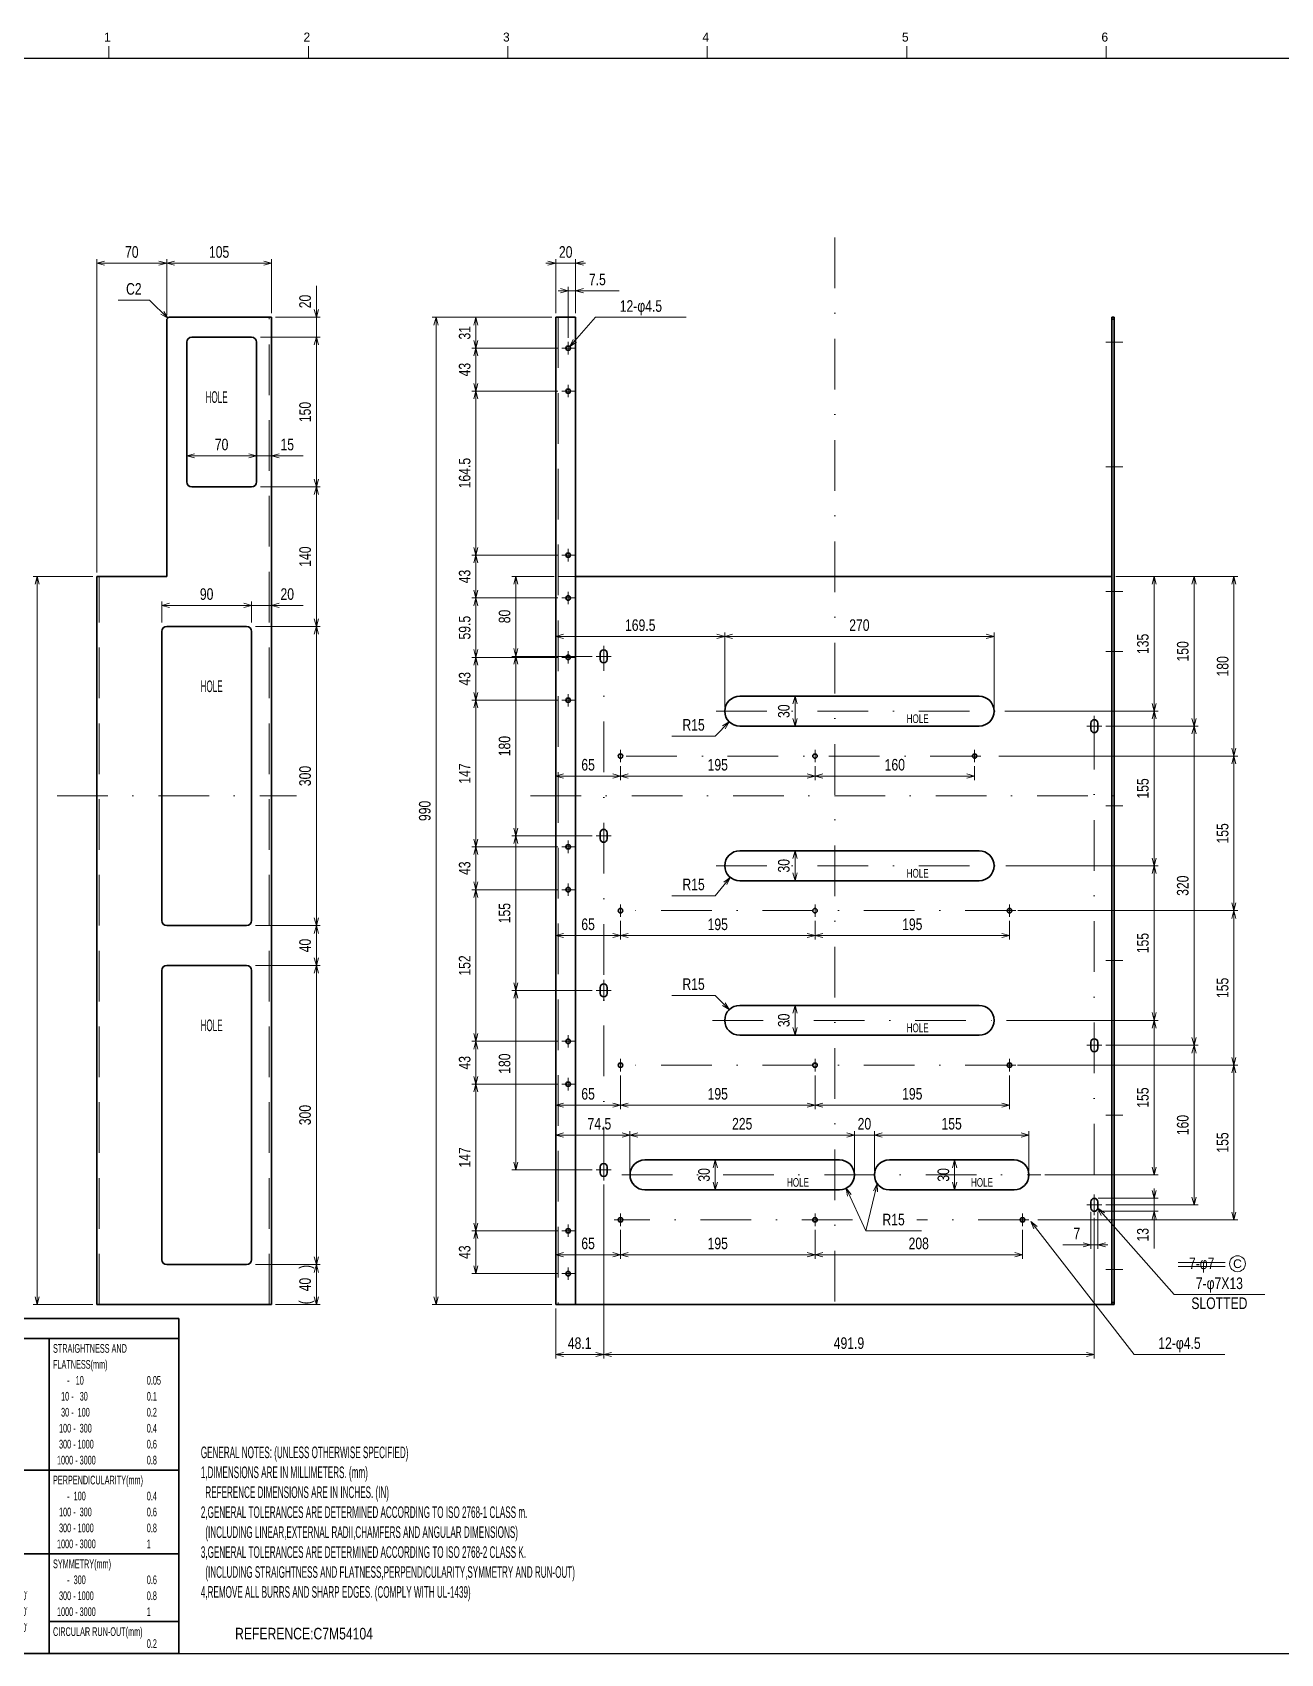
# Model space of a CAD drawing. Header units: millimetres. Extents: x -242 to 587, y 2 to 418.
# Drawn here: x 63.8 to 376.7, y 10 to 416.4 of the extents above; entities that cross this region are included whole.
import ezdxf
from ezdxf.enums import TextEntityAlignment as Align

# ---------------------------------------------------------------- set-up
doc = ezdxf.new("R2010")
doc.units = ezdxf.units.MM
doc.linetypes.add('DASHDOT', pattern=[25.3, 12.7, -6.3, 0, -6.3])
doc.linetypes.add('DASHED', pattern=[19, 12.7, -6.3])
for name, color, linetype in [('GR1_02', 7, 'Continuous'), ('GR1_05', 7, 'Continuous'), ('GR1_16', 7, 'Continuous'), ('図面枠C7M', 7, 'Continuous')]:
    doc.layers.add(name, color=color, linetype=linetype)
doc.styles.add('HG丸ｺﾞｼｯｸM-PRO', font='')
doc.styles.get('HG丸ｺﾞｼｯｸM-PRO').set_extended_font_data('HG丸ｺﾞｼｯｸM-PRO')

# ---------------------------------------------------------------- blocks, each defined once
blk = doc.blocks.new('BLKF023')
at = {"layer": '図面枠C7M', "color": 4, "linetype": 'Continuous', "lineweight": 13}
for p, q in [((83, 413), (83, 410)), ((133, 413), (133, 410)), ((183, 413), (183, 410)), ((233, 413), (233, 410)), ((283, 413), (283, 410)), ((333, 413), (333, 410))]:
    blk.add_line(p, q, dxfattribs=at)
at = {"layer": '図面枠C7M', "color": 2, "linetype": 'Continuous', "lineweight": 25}
for p, q in [((33, 410), (587, 410)), ((7, 10), (587, 10))]:
    blk.add_line(p, q, dxfattribs=at)
at = {"layer": '図面枠C7M', "color": 4, "linetype": 'Continuous', "lineweight": 13, "style": 'HG丸ｺﾞｼｯｸM-PRO', "width": 1.003994}
for s, p in [('1', (81.79, 413.45)), ('2', (131.79, 413.45)), ('3', (181.79, 413.45)), ('4', (231.79, 413.45)), ('5', (281.79, 413.45)), ('6', (331.79, 413.45))]:
    blk.add_text(s, height=2.25, dxfattribs=at).set_placement(p, align=Align.BOTTOM_LEFT)
blk = doc.blocks.new('FXTIP_ARROW_S')
at = {"color": 0, "linetype": 'Continuous', "lineweight": -2}
for q in [(-1, 0), (-0.97, 0.26), (-0.97, -0.26)]:
    blk.add_line((0, 0), q, dxfattribs=at)
blk = doc.blocks.new('FXTIP_ARROW_E')
at = {"color": 0, "linetype": 'Continuous', "lineweight": -2}
for q in [(-1, 0), (-0.97, 0.26), (-0.97, -0.26)]:
    blk.add_line((0, 0), q, dxfattribs=at)
blk = doc.blocks.new('BLKF035')
at = {"layer": 'GR1_02', "color": 3, "linetype": 'Continuous', "lineweight": 35}
for p, q in [((96.25, 193.75), (96.25, 266.25)), ((97.5, 267.5), (117.5, 267.5)), ((118.75, 193.75), (118.75, 266.25)), ((97.5, 192.5), (117.5, 192.5))]:
    blk.add_line(p, q, dxfattribs=at)
for centre, start, end in [((97.5, 266.25), 90, 180), ((117.5, 266.25), 0, 90), ((97.5, 193.75), 180, 270), ((117.5, 193.75), 270, 0)]:
    blk.add_arc(centre, 1.25, start, end, dxfattribs=at)
blk = doc.blocks.new('BLKF036')
at = {"layer": 'GR1_02', "color": 3, "linetype": 'Continuous', "lineweight": 35}
for p, q in [((96.25, 108.75), (96.25, 181.25)), ((97.5, 182.5), (117.5, 182.5)), ((118.75, 108.75), (118.75, 181.25)), ((97.5, 107.5), (117.5, 107.5))]:
    blk.add_line(p, q, dxfattribs=at)
for centre, start, end in [((97.5, 181.25), 90, 180), ((117.5, 181.25), 0, 90), ((97.5, 108.75), 180, 270), ((117.5, 108.75), 270, 0)]:
    blk.add_arc(centre, 1.25, start, end, dxfattribs=at)
blk = doc.blocks.new('BLKF037')
at = {"layer": 'GR1_02', "color": 3, "linetype": 'Continuous', "lineweight": 35}
for p, q in [((102.5, 303.75), (102.5, 338.75)), ((103.75, 340), (118.75, 340)), ((120, 303.75), (120, 338.75)), ((103.75, 302.5), (118.75, 302.5))]:
    blk.add_line(p, q, dxfattribs=at)
for centre, start, end in [((103.75, 338.75), 90, 180), ((118.75, 338.75), 0, 90), ((103.75, 303.75), 180, 270), ((118.75, 303.75), 270, 0)]:
    blk.add_arc(centre, 1.25, start, end, dxfattribs=at)
blk = doc.blocks.new('BLKF034')
at = {"layer": 'GR1_02', "color": 3, "linetype": 'Continuous', "lineweight": 35}
for p, q in [((98, 345), (97.5, 344.5)), ((97.5, 280), (97.5, 344.5)), ((123.75, 345), (98, 345)), ((123.75, 345), (123.75, 97.5)), ((80, 97.5), (80, 280)), ((80, 280), (97.5, 280)), ((123.75, 97.5), (80, 97.5))]:
    blk.add_line(p, q, dxfattribs=at)
at = {"layer": 'GR1_02', "color": 4, "linetype": 'DASHED', "lineweight": 13}
for p, q in [((123.175, 97.5), (123.175, 345)), ((80.575, 97.5), (80.575, 280))]:
    blk.add_line(p, q, dxfattribs=at)
at = {"layer": 'GR1_02', "color": 3, "linetype": 'Continuous', "lineweight": 35}
for name in ['BLKF037', 'BLKF035', 'BLKF036']:
    blk.add_blockref(name, (0, 0), dxfattribs=at)
blk = doc.blocks.new('BLKF038')
at = {"layer": 'GR1_02', "color": 3, "linetype": 'Continuous', "lineweight": 35}
for p, q in [((195, 97.5), (195, 345)), ((195, 345), (200, 345)), ((200, 97.5), (200, 345)), ((335, 345), (334.43, 345)), ((334.43, 97.5), (334.43, 345)), ((334.43, 344.5), (335, 344.5)), ((335, 345), (335, 97.5)), ((200, 280), (334.43, 280)), ((241.13, 250), (301.13, 250)), ((241.13, 242.5), (301.13, 242.5)), ((241.13, 211.25), (301.13, 211.25)), ((241.13, 203.75), (301.13, 203.75)), ((241.13, 172.5), (301.13, 172.5)), ((241.13, 165), (301.13, 165)), ((217.38, 133.75), (266.13, 133.75)), ((278.63, 133.75), (309.88, 133.75)), ((217.38, 126.25), (266.13, 126.25)), ((278.63, 126.25), (309.88, 126.25)), ((334.43, 98), (335, 98)), ((335, 97.5), (195, 97.5))]:
    blk.add_line(p, q, dxfattribs=at)
at = {"layer": 'GR1_02', "color": 4, "linetype": 'DASHED', "lineweight": 13}
for p, q in [((195.58, 345), (195.58, 97.5)), ((195.58, 280), (200, 280))]:
    blk.add_line(p, q, dxfattribs=at)
at = {"layer": 'GR1_02', "color": 3, "linetype": 'Continuous', "lineweight": 35}
for centre in [(198.13, 337.25), (198.13, 326.5), (198.13, 285.38), (198.13, 274.63), (198.13, 259.75), (198.13, 249), (211.25, 235), (260, 235), (300, 235), (198.13, 212.25), (198.13, 201.5), (211.25, 196.25), (260, 196.25), (308.75, 196.25), (198.13, 163.5), (211.25, 157.5), (260, 157.5), (308.75, 157.5), (198.13, 152.75), (211.25, 118.75), (260, 118.75), (312, 118.75), (198.13, 116), (198.13, 105.25)]:
    blk.add_circle(centre, 0.562, dxfattribs=at)
for centre, start, end in [((241.13, 246.25), 90, 270), ((301.13, 246.25), 270, 90), ((241.13, 207.5), 90, 270), ((301.13, 207.5), 270, 90), ((241.13, 168.75), 90, 270), ((301.13, 168.75), 270, 90), ((217.38, 130), 90, 270), ((266.13, 130), 270, 90), ((278.63, 130), 90, 270), ((309.88, 130), 270, 90)]:
    blk.add_arc(centre, 3.75, start, end, dxfattribs=at)
blk = doc.blocks.new('BLKF039')
at = {"layer": '図面枠C7M', "color": 3, "linetype": 'Continuous', "lineweight": 35}
for p, q in [((33, 94), (100.5, 94)), ((33, 94), (33, 10)), ((100.5, 10), (100.5, 94)), ((33, 89), (100.5, 89)), ((68, 10), (68, 89)), ((33, 56), (68, 56)), ((68, 56), (100.5, 56)), ((33, 35), (68, 35)), ((68, 35), (100.5, 35)), ((68, 18), (100.5, 18)), ((33, 10), (100.5, 10))]:
    blk.add_line(p, q, dxfattribs=at)
at = {"layer": '図面枠C7M', "color": 4, "linetype": 'Continuous', "lineweight": 13, "style": 'HG丸ｺﾞｼｯｸM-PRO'}
for s, height, width, p in [('TOLERANCES OF DRM.', 2.1818, 0.522208, (34, 91.5)), ('LINEAR DIMENSIONS(mm)', 2.1818, 0.521664, (34, 86.5)), ('STRAIGHTNESS AND', 2.1818, 0.521949, (69, 86.5)), (' 0.5 -    6', 2.1818, 0.524049, (35, 82.5)), ('±0.1', 2.182, 0.52198, (57.5, 82.5)), ('FLATNESS(mm)', 2.1818, 0.521994, (69, 82.5)), ('   6 -   30', 2.1818, 0.52397, (35, 78.5)), ('±0.2', 2.182, 0.52198, (57.5, 78.5)), ('     -   10', 2.1818, 0.524651, (70, 78.5)), ('0.05', 2.182, 0.52205, (92.5, 78.5)), ('  30 -  120', 2.1818, 0.522893, (35, 74.5)), ('±0.3', 2.182, 0.52198, (57.5, 74.5)), ('  10 -   30', 2.1818, 0.523391, (70, 74.5)), ('0.1', 2.182, 0.522424, (92.5, 74.5)), (' 120 -  400', 2.1818, 0.52246, (35, 70.5)), ('±0.5', 2.182, 0.52198, (57.5, 70.5)), ('  30 -  100', 2.1818, 0.522893, (70, 70.5)), ('0.2', 2.182, 0.522424, (92.5, 70.5)), (' 400 - 1000', 2.1818, 0.52208, (35, 66.5)), ('±0.8', 2.182, 0.52198, (57.5, 66.5)), (' 100 -  300', 2.1818, 0.52246, (70, 66.5)), ('0.4', 2.182, 0.522424, (92.5, 66.5)), ('1000 - 2000', 2.1818, 0.521744, (35, 62.5)), ('±1.2', 2.182, 0.52198, (57.5, 62.5)), (' 300 - 1000', 2.1818, 0.52208, (70, 62.5)), ('0.6', 2.182, 0.522424, (92.5, 62.5)), ('2000 - 4000', 2.1818, 0.521744, (35, 58.5)), ('±2', 2.182, 0.521216, (57.5, 58.5)), ('1000 - 3000', 2.1818, 0.521744, (70, 58.5)), ('0.8', 2.182, 0.522424, (92.5, 58.5)), ('EXTERNAL RADII AND', 2.1818, 0.522426, (34, 53.5)), ('PERPENDICULARITY(mm)', 2.1818, 0.521822, (69, 53.5)), ('CHAMFER DIMENSIONS(mm)', 2.1818, 0.521615, (34, 49.5)), ('     -  100', 2.1818, 0.52397, (70, 49.5)), ('0.4', 2.182, 0.522424, (92.5, 49.5)), (' 0.5 -  3.0', 2.1818, 0.523514, (35, 45.5)), ('±0.2', 2.182, 0.52198, (57.5, 45.5)), (' 100 -  300', 2.1818, 0.52246, (70, 45.5)), ('0.6', 2.182, 0.522424, (92.5, 45.5)), (' 3.0 -  6.0', 2.1818, 0.523514, (35, 41.5)), ('±0.5', 2.182, 0.52198, (57.5, 41.5)), (' 300 - 1000', 2.1818, 0.52208, (70, 41.5)), ('0.8', 2.182, 0.522424, (92.5, 41.5)), (' 6.0 -', 2.182, 0.523279, (35, 37.5)), ('±1', 2.182, 0.521216, (57.5, 37.5)), ('1000 - 3000', 2.1818, 0.521744, (70, 37.5)), ('1', 2.18, 0.521199, (92.5, 37.5)), ('ANGULAR DIMENSIONS(mm)', 2.1818, 0.521887, (34, 32.5)), ('SYMMETRY(mm)', 2.1818, 0.521222, (69, 32.5)), ('     -   10', 2.1818, 0.524651, (35, 28.5)), ('±1°', 2.182, 0.52122, (57.5, 28.5)), ('     -  300', 2.1818, 0.52397, (70, 28.5)), ('0.6', 2.182, 0.522424, (92.5, 28.5)), ('  10 -   50', 2.1818, 0.523391, (35, 24.5)), ("±0°30'", 2.182, 0.521679, (57.5, 24.5)), (' 300 - 1000', 2.1818, 0.52208, (70, 24.5)), ('0.8', 2.182, 0.522424, (92.5, 24.5)), ('  50 -  120', 2.1818, 0.522893, (35, 20.5)), ("±0°20'", 2.182, 0.521679, (57.5, 20.5)), ('1000 - 3000', 2.1818, 0.521744, (70, 20.5)), ('1', 2.18, 0.521199, (92.5, 20.5)), (' 120 -  400', 2.1818, 0.52246, (35, 16.5)), ("±0°10'", 2.182, 0.521679, (57.5, 16.5)), ('CIRCULAR RUN-OUT(mm)', 2.1818, 0.521639, (69, 15.5)), (' 400 -', 2.182, 0.52234, (35, 12.5)), ("±0°5'", 2.182, 0.521776, (57.5, 12.5)), ('0.2', 2.182, 0.522424, (92.5, 12.5))]:
    blk.add_text(s, height=height, dxfattribs=dict(at, width=width)).set_placement(p, align=Align.MIDDLE_LEFT)
blk = doc.blocks.new('BLKF042')
at = {"layer": 'GR1_05', "color": 4, "linetype": 'Continuous', "lineweight": 13}
blk.add_circle((365.9, 107.74), 2, dxfattribs=at)
at = {"layer": 'GR1_05', "color": 4, "linetype": 'Continuous', "lineweight": 13, "style": 'HG丸ｺﾞｼｯｸM-PRO', "width": 1.042931}
blk.add_text('C', height=2.18, dxfattribs=at).set_placement((365.9, 107.74), align=Align.MIDDLE_CENTER)
blk = doc.blocks.new('BLKF069')
at = {"layer": 'GR1_02', "color": 3, "linetype": 'Continuous', "lineweight": 35}
for p, q in [((206.15, 259.25), (206.15, 260.75)), ((207.9, 259.25), (207.9, 260.75))]:
    blk.add_line(p, q, dxfattribs=at)
at = {"layer": 'GR1_02', "color": 4, "linetype": 'DASHDOT', "lineweight": 13}
for p, q in [((207.025, 257.375), (207.025, 262.625)), ((208.9, 260), (205.15, 260))]:
    blk.add_line(p, q, dxfattribs=at)
at = {"layer": 'GR1_02', "color": 3, "linetype": 'Continuous', "lineweight": 35}
for centre, start, end in [((207.025, 260.75), 0, 180), ((207.025, 259.25), 180, 0)]:
    blk.add_arc(centre, 0.875, start, end, dxfattribs=at)
blk = doc.blocks.new('BLKF070')
at = {"layer": 'GR1_02', "color": 3, "linetype": 'Continuous', "lineweight": 35}
for p, q in [((206.15, 214.25), (206.15, 215.75)), ((207.9, 214.25), (207.9, 215.75))]:
    blk.add_line(p, q, dxfattribs=at)
at = {"layer": 'GR1_02', "color": 4, "linetype": 'DASHDOT', "lineweight": 13}
for p, q in [((207.03, 212.38), (207.03, 217.63)), ((208.9, 215), (205.15, 215))]:
    blk.add_line(p, q, dxfattribs=at)
at = {"layer": 'GR1_02', "color": 3, "linetype": 'Continuous', "lineweight": 35}
for centre, start, end in [((207.03, 215.75), 0, 180), ((207.03, 214.25), 180, 0)]:
    blk.add_arc(centre, 0.875, start, end, dxfattribs=at)
blk = doc.blocks.new('BLKF071')
at = {"layer": 'GR1_02', "color": 4, "linetype": 'DASHDOT', "lineweight": 13}
for p, q in [((207.03, 173.63), (207.03, 178.88)), ((208.9, 176.25), (205.15, 176.25))]:
    blk.add_line(p, q, dxfattribs=at)
at = {"layer": 'GR1_02', "color": 3, "linetype": 'Continuous', "lineweight": 35}
for p, q in [((206.15, 175.5), (206.15, 177)), ((207.9, 175.5), (207.9, 177))]:
    blk.add_line(p, q, dxfattribs=at)
for centre, start, end in [((207.03, 177), 0, 180), ((207.03, 175.5), 180, 0)]:
    blk.add_arc(centre, 0.875, start, end, dxfattribs=at)
blk = doc.blocks.new('BLKF072')
at = {"layer": 'GR1_02', "color": 4, "linetype": 'DASHDOT', "lineweight": 13}
for p, q in [((208.9, 131.25), (205.15, 131.25)), ((207.025, 128.625), (207.025, 133.875))]:
    blk.add_line(p, q, dxfattribs=at)
at = {"layer": 'GR1_02', "color": 3, "linetype": 'Continuous', "lineweight": 35}
for p, q in [((206.15, 130.5), (206.15, 132)), ((207.9, 130.5), (207.9, 132))]:
    blk.add_line(p, q, dxfattribs=at)
for centre, start, end in [((207.025, 132), 0, 180), ((207.025, 130.5), 180, 0)]:
    blk.add_arc(centre, 0.875, start, end, dxfattribs=at)
blk = doc.blocks.new('BLKF073')
at = {"layer": 'GR1_02', "color": 4, "linetype": 'DASHDOT', "lineweight": 13}
for p, q in [((330, 239.875), (330, 245.125)), ((331.875, 242.5), (328.125, 242.5))]:
    blk.add_line(p, q, dxfattribs=at)
at = {"layer": 'GR1_02', "color": 3, "linetype": 'Continuous', "lineweight": 35}
for p, q in [((329.125, 241.75), (329.125, 243.25)), ((330.875, 241.75), (330.875, 243.25))]:
    blk.add_line(p, q, dxfattribs=at)
for centre, start, end in [((330, 243.25), 0, 180), ((330, 241.75), 180, 0)]:
    blk.add_arc(centre, 0.875, start, end, dxfattribs=at)
blk = doc.blocks.new('BLKF074')
at = {"layer": 'GR1_02', "color": 3, "linetype": 'Continuous', "lineweight": 35}
for p, q in [((329.125, 161.75), (329.125, 163.25)), ((330.875, 161.75), (330.875, 163.25))]:
    blk.add_line(p, q, dxfattribs=at)
at = {"layer": 'GR1_02', "color": 4, "linetype": 'DASHDOT', "lineweight": 13}
for p, q in [((330, 159.875), (330, 165.125)), ((331.875, 162.5), (328.125, 162.5))]:
    blk.add_line(p, q, dxfattribs=at)
at = {"layer": 'GR1_02', "color": 3, "linetype": 'Continuous', "lineweight": 35}
for centre, start, end in [((330, 163.25), 0, 180), ((330, 161.75), 180, 0)]:
    blk.add_arc(centre, 0.875, start, end, dxfattribs=at)
blk = doc.blocks.new('BLKF075')
at = {"layer": 'GR1_02', "color": 4, "linetype": 'DASHDOT', "lineweight": 13}
for p, q in [((331.875, 122.5), (328.125, 122.5)), ((330, 119.875), (330, 125.125))]:
    blk.add_line(p, q, dxfattribs=at)
at = {"layer": 'GR1_02', "color": 3, "linetype": 'Continuous', "lineweight": 35}
for p, q in [((329.125, 121.75), (329.125, 123.25)), ((330.875, 121.75), (330.875, 123.25))]:
    blk.add_line(p, q, dxfattribs=at)
for centre, start, end in [((330, 123.25), 0, 180), ((330, 121.75), 180, 0)]:
    blk.add_arc(centre, 0.875, start, end, dxfattribs=at)

msp = doc.modelspace()

# ---------------------------------------------------------------- linework, layer by layer
at = {"layer": 'GR1_02', "color": 4, "linetype": 'DASHDOT', "lineweight": 13}
for p, q in [((265, 365), (265, 93.88)), ((198.13, 335.69), (198.13, 338.81)), ((337.13, 338.75), (332.88, 338.75)), ((199.69, 337.25), (196.56, 337.25)), ((199.69, 326.5), (196.56, 326.5)), ((198.13, 324.94), (198.13, 328.06)), ((337.13, 307.5), (332.88, 307.5)), ((199.69, 285.38), (196.56, 285.38)), ((198.13, 283.81), (198.13, 286.94)), ((199.69, 274.63), (196.56, 274.63)), ((198.13, 273.06), (198.13, 276.19)), ((337.13, 276.25), (332.88, 276.25)), ((198.13, 258.19), (198.13, 261.31)), ((207.03, 129.38), (207.03, 261.88)), ((337.13, 261.25), (332.88, 261.25)), ((199.69, 259.75), (196.56, 259.75)), ((199.69, 249), (196.56, 249)), ((198.13, 247.44), (198.13, 250.56)), ((235.26, 246.25), (306.58, 246.25)), ((330, 244.37), (330, 120.63)), ((211.25, 233.44), (211.25, 236.56)), ((260, 233.44), (260, 236.56)), ((300, 233.44), (300, 236.56)), ((301.56, 235), (209.69, 235)), ((70, 225), (130, 225)), ((188.67, 225), (339.6, 225)), ((337.13, 222.5), (332.88, 222.5)), ((199.69, 212.25), (196.56, 212.25)), ((198.13, 210.69), (198.13, 213.81)), ((235.26, 207.5), (306.8, 207.5)), ((199.69, 201.5), (196.56, 201.5)), ((198.13, 199.94), (198.13, 203.06)), ((310.31, 196.25), (209.69, 196.25)), ((211.25, 194.69), (211.25, 197.81)), ((260, 194.69), (260, 197.81)), ((308.75, 194.69), (308.75, 197.81)), ((337.13, 183.75), (332.88, 183.75)), ((234.34, 168.75), (306.96, 168.75)), ((199.69, 163.5), (196.56, 163.5)), ((198.13, 161.94), (198.13, 165.06)), ((211.25, 155.94), (211.25, 159.06)), ((260, 155.94), (260, 159.06)), ((308.75, 155.94), (308.75, 159.06)), ((310.31, 157.5), (209.69, 157.5)), ((199.69, 152.75), (196.56, 152.75)), ((198.13, 151.19), (198.13, 154.31)), ((337.13, 145), (332.88, 145)), ((211.54, 130), (316.62, 130)), ((269.38, 118.75), (209.69, 118.75)), ((211.25, 117.19), (211.25, 120.31)), ((260, 117.19), (260, 120.31)), ((313.56, 118.75), (285.52, 118.75)), ((312, 117.19), (312, 120.31)), ((199.69, 116), (196.56, 116)), ((198.13, 114.44), (198.13, 117.56)), ((198.13, 103.69), (198.13, 106.81)), ((337.13, 106.25), (332.88, 106.25)), ((199.69, 105.25), (196.56, 105.25))]:
    msp.add_line(p, q, dxfattribs=at)
at = {"layer": 'GR1_05', "color": 4, "linetype": 'Continuous', "lineweight": 13}
for p, q in [((351, 108.01), (362.84, 108.01)), ((351, 107.01), (362.84, 107.01))]:
    msp.add_line(p, q, dxfattribs=at)
at = {"layer": 'GR1_16', "color": 4, "linetype": 'Continuous', "lineweight": 13}
for p, q in [((80, 281), (80, 359.55)), ((80, 358.55), (97.5, 358.55)), ((97.5, 345.5), (97.5, 359.55)), ((97.5, 358.55), (123.75, 358.55)), ((123.75, 346), (123.75, 359.55)), ((192.5, 358.55), (195, 358.55)), ((195, 346), (195, 359.55)), ((195, 358.55), (200, 358.55)), ((200, 346), (200, 359.55)), ((200, 358.55), (202.5, 358.55)), ((135, 345), (135, 352.92)), ((195.62, 351.66), (198.13, 351.66)), ((198.13, 339.81), (198.13, 352.66)), ((198.13, 351.66), (200, 351.66)), ((200, 346), (200, 352.66)), ((200, 351.66), (210.88, 351.66)), ((93.21, 349.29), (85.29, 349.29)), ((97.75, 344.75), (93.21, 349.29)), ((124.75, 345), (136, 345)), ((135, 340), (135, 345)), ((194, 345), (164, 345)), ((165, 97.5), (165, 345)), ((194, 345), (174, 345)), ((175, 337.25), (175, 345)), ((198.5, 337.67), (205, 345)), ((205, 345), (227.72, 345)), ((121, 340), (136, 340)), ((135, 302.5), (135, 340)), ((195.56, 337.25), (174, 337.25)), ((175, 326.5), (175, 337.25)), ((195.56, 326.5), (174, 326.5)), ((175, 285.38), (175, 326.5)), ((121, 302.5), (136, 302.5)), ((135, 267.5), (135, 302.5)), ((195.56, 285.38), (174, 285.38)), ((175, 274.63), (175, 285.38)), ((79, 280), (64, 280)), ((65, 97.5), (65, 280)), ((194.58, 280), (184, 280)), ((185, 260), (185, 280)), ((335.42, 280), (356, 280)), ((335.42, 280), (366, 280)), ((335.42, 280), (346, 280)), ((345, 246.25), (345, 280)), ((355, 242.5), (355, 280)), ((365, 235), (365, 280)), ((96.25, 268.5), (96.25, 273.78)), ((96.25, 272.78), (118.75, 272.78)), ((118.75, 268.5), (118.75, 273.78)), ((118.75, 272.78), (123.75, 272.78)), ((123.75, 272.78), (131.67, 272.78)), ((195.56, 274.63), (174, 274.63)), ((175, 259.75), (175, 274.63)), ((119.75, 267.5), (136, 267.5)), ((135, 192.5), (135, 267.5)), ((195, 265), (237.37, 265)), ((237.37, 247.25), (237.37, 266)), ((237.37, 265), (304.87, 265)), ((304.87, 247.25), (304.87, 266)), ((195.56, 259.75), (174, 259.75)), ((175, 249), (175, 259.75)), ((204.15, 260), (184, 260)), ((185, 215), (185, 260)), ((195.56, 249), (174, 249)), ((175, 212.25), (175, 249)), ((255, 242.5), (255, 250)), ((307.58, 246.25), (346, 246.25)), ((345, 207.5), (345, 246.25)), ((235, 240), (224.12, 240)), ((238.5, 243.57), (235, 240)), ((332.88, 242.5), (356, 242.5)), ((355, 162.5), (355, 242.5)), ((211.25, 232.44), (211.25, 229)), ((260, 232.44), (260, 229)), ((300, 232.44), (300, 229)), ((306.04, 235), (366, 235)), ((365, 196.25), (365, 235)), ((195, 230), (211.25, 230)), ((211.25, 230), (260, 230)), ((260, 230), (300, 230)), ((195.56, 212.25), (174, 212.25)), ((175, 201.5), (175, 212.25)), ((204.15, 215), (184, 215)), ((185, 176.25), (185, 215)), ((255, 203.75), (255, 211.25)), ((307.8, 207.5), (346, 207.5)), ((345, 168.75), (345, 207.5)), ((238.75, 204.6), (235, 200)), ((195.56, 201.5), (174, 201.5)), ((175, 163.5), (175, 201.5)), ((235, 200), (224.12, 200)), ((310.88, 196.25), (366, 196.25)), ((365, 157.5), (365, 196.25)), ((119.75, 192.5), (136, 192.5)), ((135, 182.5), (135, 192.5)), ((211.25, 193.69), (211.25, 189)), ((260, 193.69), (260, 189)), ((308.75, 193.69), (308.75, 189)), ((195, 190), (211.25, 190)), ((211.25, 190), (260, 190)), ((260, 190), (308.75, 190)), ((119.75, 182.5), (136, 182.5)), ((135, 107.5), (135, 182.5)), ((204.15, 176.25), (184, 176.25)), ((185, 131.25), (185, 176.25)), ((235, 175), (224.12, 175)), ((238.5, 171.43), (235, 175)), ((255, 165), (255, 172.5)), ((307.96, 168.75), (346, 168.75)), ((345, 130), (345, 168.75)), ((195.56, 163.5), (174, 163.5)), ((175, 152.75), (175, 163.5)), ((332.88, 162.5), (356, 162.5)), ((355, 122.5), (355, 162.5)), ((211.25, 154.94), (211.25, 146.5)), ((260, 154.94), (260, 146.5)), ((308.75, 154.94), (308.75, 146.5)), ((310.73, 157.5), (366, 157.5)), ((365, 118.75), (365, 157.5)), ((195.56, 152.75), (174, 152.75)), ((175, 116), (175, 152.75)), ((195, 147.5), (211.25, 147.5)), ((211.25, 147.5), (260, 147.5)), ((260, 147.5), (308.75, 147.5)), ((195, 140), (213.62, 140)), ((213.62, 131), (213.62, 141)), ((213.62, 140), (269.88, 140)), ((267.38, 140), (269.88, 140)), ((269.88, 131), (269.88, 141)), ((269.88, 140), (274.88, 140)), ((274.88, 131), (274.88, 141)), ((274.88, 140), (277.38, 140)), ((274.88, 140), (313.62, 140)), ((313.62, 131), (313.62, 141)), ((204.15, 131.25), (184, 131.25)), ((235, 126.25), (235, 133.75)), ((295, 126.25), (295, 133.75)), ((207.03, 127.63), (207.03, 84)), ((267.82, 126.66), (272.71, 115.98)), ((275.62, 127.76), (272.71, 115.98)), ((317.62, 130), (346, 130)), ((345, 124.13), (345, 126.63)), ((331, 124.13), (346, 124.13)), ((332.88, 122.5), (356, 122.5)), ((345, 120.88), (345, 124.13)), ((314.1, 118.31), (340, 85)), ((315.84, 118.75), (366, 118.75)), ((329.13, 120.75), (329.13, 111.47)), ((330, 119.26), (330, 84)), ((330.87, 121.63), (350, 100)), ((330.88, 120.75), (330.88, 111.47)), ((331, 120.88), (346, 120.88)), ((345, 111.51), (345, 120.88)), ((195.56, 116), (174, 116)), ((175, 105.25), (175, 116)), ((211.25, 116.19), (211.25, 109)), ((260, 116.19), (260, 109)), ((272.71, 115.98), (286.69, 115.98)), ((312, 116.19), (312, 109)), ((195, 110), (211.25, 110)), ((211.25, 110), (260, 110)), ((260, 110), (312, 110)), ((322.12, 112.47), (329.13, 112.47)), ((329.13, 112.47), (330.88, 112.47)), ((330.88, 112.47), (333.38, 112.47)), ((119.75, 107.5), (136, 107.5)), ((135, 97.5), (135, 107.5)), ((195.56, 105.25), (174, 105.25)), ((350, 100), (372.72, 100)), ((79, 97.5), (64, 97.5)), ((124.75, 97.5), (136, 97.5)), ((194, 97.5), (164, 97.5)), ((195, 96.5), (195, 84)), ((195, 85), (207.03, 85)), ((207.03, 85), (330, 85)), ((340, 85), (362.72, 85))]:
    msp.add_line(p, q, dxfattribs=at)
at = {"layer": 'GR1_16', "color": 254, "linetype": 'Continuous', "lineweight": 13}
for p, q in [((102.5, 310.28), (120, 310.28)), ((120, 310.28), (123.75, 310.28)), ((123.75, 310.28), (131.67, 310.28))]:
    msp.add_line(p, q, dxfattribs=at)

# ---------------------------------------------------------------- block references
at = {"layer": 'GR1_02', "color": 3, "linetype": 'Continuous', "lineweight": 35}
for name in ['BLKF034', 'BLKF038', 'BLKF069', 'BLKF073', 'BLKF070', 'BLKF071', 'BLKF074', 'BLKF072', 'BLKF075']:
    msp.add_blockref(name, (0, 0), dxfattribs=at)
at = {"layer": 'GR1_05', "color": 4, "linetype": 'Continuous', "lineweight": 13}
msp.add_blockref('BLKF042', (0, 0), dxfattribs=at)
at = {"layer": 'GR1_16', "color": 4, "linetype": 'Continuous', "lineweight": 13, "xscale": 2, "yscale": 2}
for name, p, rotation in [('FXTIP_ARROW_S', (80, 358.55), 180), ('FXTIP_ARROW_E', (97.5, 358.55), 360), ('FXTIP_ARROW_S', (97.5, 358.55), 180), ('FXTIP_ARROW_E', (123.75, 358.55), 360), ('FXTIP_ARROW_E', (195, 358.55), 360), ('FXTIP_ARROW_S', (200, 358.55), 180), ('FXTIP_ARROW_E', (198.13, 351.66), 360), ('FXTIP_ARROW_S', (200, 351.66), 180), ('FXTIP_ARROW_S', (97.75, 344.75), 315), ('FXTIP_ARROW_S', (135, 345), 270), ('FXTIP_ARROW_E', (165, 345), 90), ('FXTIP_ARROW_E', (175, 345), 90), ('FXTIP_ARROW_E', (135, 340), 90), ('FXTIP_ARROW_S', (175, 337.25), 270), ('FXTIP_ARROW_S', (198.5, 337.67), 228.423871245105), ('FXTIP_ARROW_E', (175, 337.25), 90), ('FXTIP_ARROW_S', (175, 326.5), 270), ('FXTIP_ARROW_E', (175, 326.5), 90), ('FXTIP_ARROW_S', (135, 302.5), 270), ('FXTIP_ARROW_E', (135, 302.5), 90), ('FXTIP_ARROW_S', (175, 285.38), 270), ('FXTIP_ARROW_E', (175, 285.38), 90), ('FXTIP_ARROW_E', (65, 280), 90), ('FXTIP_ARROW_S', (175, 274.63), 270), ('FXTIP_ARROW_E', (185, 280), 90), ('FXTIP_ARROW_E', (345, 280), 90), ('FXTIP_ARROW_E', (355, 280), 90), ('FXTIP_ARROW_E', (365, 280), 90), ('FXTIP_ARROW_S', (96.25, 272.78), 180), ('FXTIP_ARROW_E', (118.75, 272.78), 360), ('FXTIP_ARROW_S', (123.75, 272.78), 180), ('FXTIP_ARROW_E', (175, 274.63), 90), ('FXTIP_ARROW_S', (135, 267.5), 270), ('FXTIP_ARROW_E', (135, 267.5), 90), ('FXTIP_ARROW_S', (195, 265), 180), ('FXTIP_ARROW_E', (237.37, 265), 360), ('FXTIP_ARROW_S', (237.37, 265), 180), ('FXTIP_ARROW_E', (304.87, 265), 360), ('FXTIP_ARROW_S', (175, 259.75), 270), ('FXTIP_ARROW_S', (185, 260), 270), ('FXTIP_ARROW_E', (175, 259.75), 90), ('FXTIP_ARROW_E', (185, 260), 90), ('FXTIP_ARROW_S', (175, 249), 270), ('FXTIP_ARROW_E', (175, 249), 90), ('FXTIP_ARROW_E', (255, 250), 90), ('FXTIP_ARROW_S', (345, 246.25), 270), ('FXTIP_ARROW_S', (238.5, 243.57), 45.57872556600233), ('FXTIP_ARROW_S', (255, 242.5), 270), ('FXTIP_ARROW_E', (345, 246.25), 90), ('FXTIP_ARROW_S', (355, 242.5), 270), ('FXTIP_ARROW_E', (355, 242.5), 90), ('FXTIP_ARROW_S', (365, 235), 270), ('FXTIP_ARROW_E', (365, 235), 90), ('FXTIP_ARROW_S', (195, 230), 180), ('FXTIP_ARROW_E', (211.25, 230), 360), ('FXTIP_ARROW_S', (211.25, 230), 180), ('FXTIP_ARROW_E', (260, 230), 360), ('FXTIP_ARROW_S', (260, 230), 180), ('FXTIP_ARROW_E', (300, 230), 360), ('FXTIP_ARROW_S', (185, 215), 270), ('FXTIP_ARROW_S', (175, 212.25), 270), ('FXTIP_ARROW_E', (175, 212.25), 90), ('FXTIP_ARROW_E', (185, 215), 90), ('FXTIP_ARROW_E', (255, 211.25), 90), ('FXTIP_ARROW_S', (345, 207.5), 270), ('FXTIP_ARROW_E', (345, 207.5), 90), ('FXTIP_ARROW_S', (175, 201.5), 270), ('FXTIP_ARROW_S', (238.75, 204.6), 50.76263288698497), ('FXTIP_ARROW_S', (255, 203.75), 270), ('FXTIP_ARROW_E', (175, 201.5), 90), ('FXTIP_ARROW_S', (365, 196.25), 270), ('FXTIP_ARROW_E', (365, 196.25), 90), ('FXTIP_ARROW_S', (135, 192.5), 270), ('FXTIP_ARROW_E', (135, 192.5), 90), ('FXTIP_ARROW_S', (195, 190), 180), ('FXTIP_ARROW_E', (211.25, 190), 360), ('FXTIP_ARROW_S', (211.25, 190), 180), ('FXTIP_ARROW_E', (260, 190), 360), ('FXTIP_ARROW_S', (260, 190), 180), ('FXTIP_ARROW_E', (308.75, 190), 360), ('FXTIP_ARROW_S', (135, 182.5), 270), ('FXTIP_ARROW_E', (135, 182.5), 90), ('FXTIP_ARROW_S', (185, 176.25), 270), ('FXTIP_ARROW_E', (185, 176.25), 90), ('FXTIP_ARROW_S', (238.5, 171.43), 314.4212744339977), ('FXTIP_ARROW_E', (255, 172.5), 90), ('FXTIP_ARROW_S', (345, 168.75), 270), ('FXTIP_ARROW_S', (255, 165), 270), ('FXTIP_ARROW_E', (345, 168.75), 90), ('FXTIP_ARROW_S', (175, 163.5), 270), ('FXTIP_ARROW_E', (175, 163.5), 90), ('FXTIP_ARROW_S', (355, 162.5), 270), ('FXTIP_ARROW_E', (355, 162.5), 90), ('FXTIP_ARROW_S', (365, 157.5), 270), ('FXTIP_ARROW_S', (175, 152.75), 270), ('FXTIP_ARROW_E', (365, 157.5), 90), ('FXTIP_ARROW_E', (175, 152.75), 90), ('FXTIP_ARROW_S', (195, 147.5), 180), ('FXTIP_ARROW_E', (211.25, 147.5), 360), ('FXTIP_ARROW_S', (211.25, 147.5), 180), ('FXTIP_ARROW_E', (260, 147.5), 360), ('FXTIP_ARROW_S', (260, 147.5), 180), ('FXTIP_ARROW_E', (308.75, 147.5), 360), ('FXTIP_ARROW_S', (195, 140), 180), ('FXTIP_ARROW_E', (213.62, 140), 360), ('FXTIP_ARROW_S', (213.62, 140), 180), ('FXTIP_ARROW_E', (269.88, 140), 360), ('FXTIP_ARROW_S', (274.88, 140), 180), ('FXTIP_ARROW_E', (313.62, 140), 360), ('FXTIP_ARROW_S', (185, 131.25), 270), ('FXTIP_ARROW_E', (235, 133.75), 90), ('FXTIP_ARROW_E', (295, 133.75), 90), ('FXTIP_ARROW_S', (345, 130), 270), ('FXTIP_ARROW_S', (235, 126.25), 270), ('FXTIP_ARROW_S', (267.82, 126.66), 114.575768260641), ('FXTIP_ARROW_S', (275.62, 127.76), 76.12789567426245), ('FXTIP_ARROW_S', (295, 126.25), 270), ('FXTIP_ARROW_S', (345, 124.13), 270), ('FXTIP_ARROW_S', (330.87, 121.63), 131.4906744582833), ('FXTIP_ARROW_S', (355, 122.5), 270), ('FXTIP_ARROW_S', (175, 116), 270), ('FXTIP_ARROW_S', (314.1, 118.31), 127.8749836568264), ('FXTIP_ARROW_E', (345, 120.88), 90), ('FXTIP_ARROW_S', (365, 118.75), 270), ('FXTIP_ARROW_E', (175, 116), 90), ('FXTIP_ARROW_S', (195, 110), 180), ('FXTIP_ARROW_E', (211.25, 110), 360), ('FXTIP_ARROW_S', (211.25, 110), 180), ('FXTIP_ARROW_E', (260, 110), 360), ('FXTIP_ARROW_S', (260, 110), 180), ('FXTIP_ARROW_E', (312, 110), 360), ('FXTIP_ARROW_E', (329.13, 112.47), 360), ('FXTIP_ARROW_S', (330.88, 112.47), 180), ('FXTIP_ARROW_S', (135, 107.5), 270), ('FXTIP_ARROW_E', (135, 107.5), 90), ('FXTIP_ARROW_S', (175, 105.25), 270), ('FXTIP_ARROW_S', (65, 97.5), 270), ('FXTIP_ARROW_S', (135, 97.5), 270), ('FXTIP_ARROW_S', (165, 97.5), 270), ('FXTIP_ARROW_S', (195, 85), 180), ('FXTIP_ARROW_E', (207.03, 85), 360), ('FXTIP_ARROW_S', (207.03, 85), 180), ('FXTIP_ARROW_E', (330, 85), 360)]:
    msp.add_blockref(name, p, dxfattribs=dict(at, rotation=rotation))
at = {"layer": 'GR1_16', "color": 254, "linetype": 'Continuous', "lineweight": 13, "xscale": 2, "yscale": 2}
for name, p, rotation in [('FXTIP_ARROW_S', (102.5, 310.28), 180), ('FXTIP_ARROW_E', (120, 310.28), 360), ('FXTIP_ARROW_S', (123.75, 310.28), 180)]:
    msp.add_blockref(name, p, dxfattribs=dict(at, rotation=rotation))
at = {"layer": '図面枠C7M', "color": 4, "linetype": 'Continuous', "lineweight": 13}
for name in ['BLKF023', 'BLKF039']:
    msp.add_blockref(name, (0, 0), dxfattribs=at)

# ---------------------------------------------------------------- texts
at = {"layer": 'GR1_05', "color": 3, "linetype": 'Continuous', "lineweight": 35, "style": 'HG丸ｺﾞｼｯｸM-PRO', "width": 0.783086}
msp.add_text('7-φ7', height=2.909, dxfattribs=at).set_placement((356.92, 105.51), align=Align.BOTTOM_CENTER)
at = {"layer": 'GR1_16', "color": 3, "linetype": 'Continuous', "lineweight": 35, "style": 'HG丸ｺﾞｼｯｸM-PRO'}
for s, height, rotation, width, p in [('70', 2.909, 0, 0.784542, (88.75, 359.05)), ('105', 2.909, 0, 0.784542, (110.62, 359.05)), ('20', 2.909, 0, 0.784542, (197.5, 359.05)), ('7.5', 2.909, 0, 0.784839, (205.44, 352.16)), ('20', 2.909, 90, 0.784542, (134.5, 348.96)), ('31', 2.909, 90, 0.784542, (174.5, 341.12)), ('43', 2.909, 90, 0.784542, (174.5, 331.88)), ('150', 2.909, 90, 0.784542, (134.5, 321.25)), ('164.5', 2.909, 90, 0.7847, (174.5, 305.94)), ('140', 2.909, 90, 0.784542, (134.5, 285)), ('43', 2.909, 90, 0.784542, (174.5, 280)), ('59.5', 2.909, 90, 0.784749, (174.5, 267.19)), ('80', 2.909, 90, 0.784542, (184.5, 270)), ('169.5', 2.909, 0, 0.7847, (216.19, 265.5)), ('270', 2.909, 0, 0.784542, (271.12, 265.5)), ('135', 2.909, 90, 0.784542, (344.5, 263.12)), ('150', 2.909, 90, 0.784542, (354.5, 261.25)), ('180', 2.909, 90, 0.784542, (364.5, 257.5)), ('43', 2.909, 90, 0.784542, (174.5, 254.38)), ('30', 2.909, 90, 0.784542, (254.5, 246.25)), ('180', 2.909, 90, 0.784542, (184.5, 237.5)), ('300', 2.909, 90, 0.784542, (134.5, 230)), ('147', 2.909, 90, 0.784542, (174.5, 230.62)), ('65', 2.909, 0, 0.784542, (203.12, 230.5)), ('195', 2.909, 0, 0.784542, (235.62, 230.5)), ('160', 2.909, 0, 0.784542, (280, 230.5)), ('155', 2.909, 90, 0.784542, (344.5, 226.88)), ('990', 2.909, 90, 0.784542, (164.5, 221.25)), ('155', 2.909, 90, 0.784542, (364.5, 215.62)), ('43', 2.909, 90, 0.784542, (174.5, 206.88)), ('30', 2.909, 90, 0.784542, (254.5, 207.5)), ('320', 2.909, 90, 0.784542, (354.5, 202.5)), ('155', 2.909, 90, 0.784542, (184.5, 195.62)), ('65', 2.909, 0, 0.784542, (203.12, 190.5)), ('195', 2.909, 0, 0.784542, (235.62, 190.5)), ('195', 2.909, 0, 0.784542, (284.38, 190.5)), ('40', 2.909, 90, 0.784542, (134.5, 187.5)), ('155', 2.909, 90, 0.784542, (344.5, 188.12)), ('152', 2.909, 90, 0.784542, (174.5, 182.5)), ('155', 2.909, 90, 0.784542, (364.5, 176.88)), ('30', 2.909, 90, 0.784542, (254.5, 168.75)), ('43', 2.909, 90, 0.784542, (174.5, 158.12)), ('180', 2.909, 90, 0.784542, (184.5, 157.89)), ('65', 2.909, 0, 0.784542, (203.12, 148)), ('195', 2.909, 0, 0.784542, (235.62, 148)), ('195', 2.909, 0, 0.784542, (284.38, 148)), ('155', 2.909, 90, 0.784542, (344.5, 149.38)), ('300', 2.909, 90, 0.784542, (134.5, 145)), ('74.5', 2.909, 0, 0.784749, (205.95, 140.5)), ('225', 2.909, 0, 0.784542, (241.75, 140.5)), ('20', 2.909, 0, 0.784542, (272.38, 140.5)), ('155', 2.909, 0, 0.784542, (294.25, 140.5)), ('160', 2.909, 90, 0.784542, (354.5, 142.5)), ('155', 2.909, 90, 0.784542, (364.5, 138.12)), ('147', 2.909, 90, 0.784542, (174.5, 134.38)), ('30', 2.909, 90, 0.784542, (234.5, 130)), ('30', 2.909, 90, 0.784542, (294.5, 130)), ('65', 2.909, 0, 0.784542, (203.12, 110.5)), ('195', 2.909, 0, 0.784542, (235.62, 110.5)), ('208', 2.909, 0, 0.784542, (286, 110.5)), ('13', 2.909, 90, 0.784542, (344.5, 115)), ('43', 2.909, 90, 0.784542, (174.5, 110.62)), (')', 2.91, 90, 0.781868, (134.5, 106.94)), ('40', 2.909, 90, 0.784542, (134.5, 102.5)), ('(', 2.91, 90, 0.781868, (134.5, 98.06)), ('48.1', 2.909, 0, 0.784749, (201.01, 85.5)), ('491.9', 2.909, 0, 0.7847, (268.51, 85.5))]:
    msp.add_text(s, height=height, rotation=rotation, dxfattribs=dict(at, width=width)).set_placement(p, align=Align.BOTTOM_CENTER)
for s, height, width, p in [('C2', 2.909, 0.78334, (89.25, 349.79)), ('12-φ4.5', 2.909, 0.78372, (216.36, 345.5)), ('R15', 2.909, 0.783552, (229.56, 240.5)), ('R15', 2.909, 0.783552, (229.56, 200.5)), ('R15', 2.909, 0.783552, (229.56, 175.5)), ('R15', 2.909, 0.783552, (279.7, 116.48)), ('7', 2.91, 0.784542, (325.62, 112.97)), ('7-φ7X13', 2.909, 0.783496, (361.36, 100.5)), ('SLOTTED', 2.909, 0.783761, (361.36, 95.5)), ('12-φ4.5', 2.909, 0.78372, (351.36, 85.5))]:
    msp.add_text(s, height=height, dxfattribs=dict(at, width=width)).set_placement(p, align=Align.BOTTOM_CENTER)
for height, width, p in [(2.909, 0.521888, (110, 325)), (2.909, 0.521888, (108.75, 252.5)), (2.182, 0.691773, (285.73, 244.37)), (2.182, 0.691773, (285.73, 205.62)), (2.909, 0.521888, (108.75, 167.5)), (2.182, 0.691773, (285.73, 166.87)), (2.182, 0.691773, (255.73, 128.12)), (2.182, 0.691773, (301.85, 128.12))]:
    msp.add_text('HOLE', height=height, dxfattribs=dict(at, width=width)).set_placement(p, align=Align.MIDDLE_CENTER)
at = {"layer": 'GR1_16', "color": 254, "linetype": 'Continuous', "lineweight": 35, "style": 'HG丸ｺﾞｼｯｸM-PRO', "width": 0.784542}
for s, p in [('70', (111.25, 310.78)), ('15', (127.71, 310.78))]:
    msp.add_text(s, height=2.909, rotation=0, dxfattribs=at).set_placement(p, align=Align.BOTTOM_CENTER)
at = {"layer": 'GR1_16', "color": 4, "linetype": 'Continuous', "lineweight": 35, "style": 'HG丸ｺﾞｼｯｸM-PRO', "width": 0.784542}
for s, p in [('90', (107.5, 273.28)), ('20', (127.71, 273.28))]:
    msp.add_text(s, height=2.909, rotation=0, dxfattribs=at).set_placement(p, align=Align.BOTTOM_CENTER)
at = {"layer": '図面枠C7M', "color": 3, "linetype": 'Continuous', "lineweight": 35, "style": 'HG丸ｺﾞｼｯｸM-PRO'}
for s, width, p in [('GENERAL NOTES: (UNLESS OTHERWISE SPECIFIED)', 0.52211, (106.05, 61.9)), ('1,DIMENSIONS ARE IN MILLIMETERS. (mm)', 0.522052, (106.05, 56.9)), ('  REFERENCE DIMENSIONS ARE IN INCHES. (IN)', 0.522009, (106.05, 51.9)), ('2,GENERAL TOLERANCES ARE DETERMINED ACCORDING TO ISO 2768-1 CLASS m.', 0.522186, (106.05, 46.9)), ('  (INCLUDING LINEAR,EXTERNAL RADII,CHAMFERS AND ANGULAR DIMENSIONS)', 0.522355, (106.05, 41.9)), ('3,GENERAL TOLERANCES ARE DETERMINED ACCORDING TO ISO 2768-2 CLASS K.', 0.52223, (106.05, 36.9)), ('  (INCLUDING STRAIGHTNESS AND FLATNESS,PERPENDICULARITY,SYMMETRY AND RUN-OUT)', 0.522087, (106.05, 31.9)), ('4,REMOVE ALL BURRS AND SHARP EDGES. (COMPLY WITH UL-1439)', 0.52235, (106.05, 26.9))]:
    msp.add_text(s, height=2.9091, dxfattribs=dict(at, width=width)).set_placement(p, align=Align.TOP_LEFT)
at = {"layer": '図面枠C7M', "color": 3, "linetype": 'Continuous', "lineweight": 35, "style": 'HG丸ｺﾞｼｯｸM-PRO', "width": 0.783575}
msp.add_text('REFERENCE:C7M54104', height=2.9091, dxfattribs=at).set_placement((131.91, 15), align=Align.MIDDLE_CENTER)

doc.saveas('drawing.dxf')
